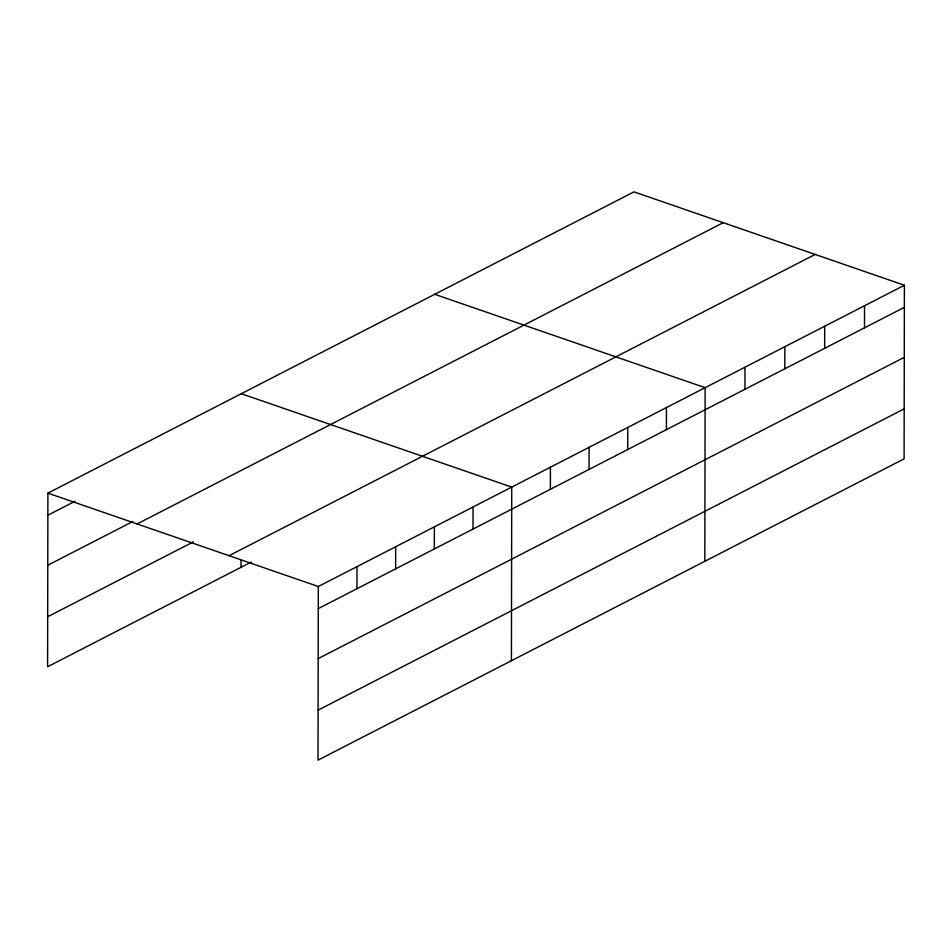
<?xml version="1.0" encoding="UTF-8"?>
<svg xmlns="http://www.w3.org/2000/svg" width="952" height="952" viewBox="0 0 952 952"><rect width="100%" height="100%" fill="white"/><g stroke="black" fill="none" stroke-linecap="round" stroke-linejoin="round"><path stroke-width="1.43" d="M904.4 285.255L318.313 586.515L318.016 760.136L904.102 458.864L904.4 285.255L633.984 191.864L47.898 493.136L47.6 666.745L251.328 562.025M241.011 567.332L241.023 559.978M356.964 588.717L357 566.63M395.639 568.832L395.675 546.745M434.326 548.959L434.362 526.861M473.001 529.074L473.049 506.976M511.426 660.712L511.724 487.103L241.308 393.712M550.363 489.304L550.411 467.218M589.05 469.419L589.086 447.333M627.725 449.534L627.773 427.448M666.412 429.649L666.448 407.563M704.825 561.299L705.134 387.678L434.719 294.299M744.952 389.285L744.988 367.198M784.805 368.793L784.841 346.707M824.658 348.313L824.694 326.227M864.511 327.821L864.547 305.735M47.862 515.222L74.946 501.299M47.778 565.226L132.875 521.482M137.136 523.945L723.222 222.685M47.683 616.741L193.387 541.855M229.075 555.694L815.162 254.434M318.277 608.602L904.364 307.341M318.194 658.606L904.269 357.345M318.099 710.132L904.186 408.86M47.898 493.136L318.313 586.515"/></g></svg>
